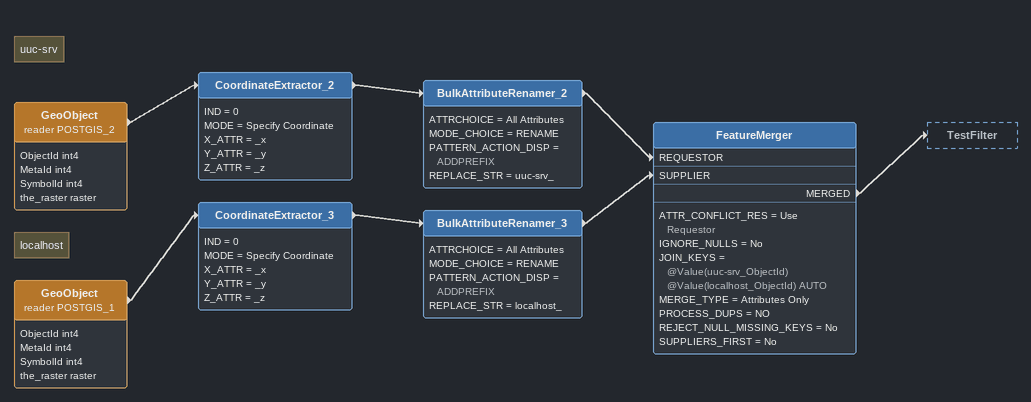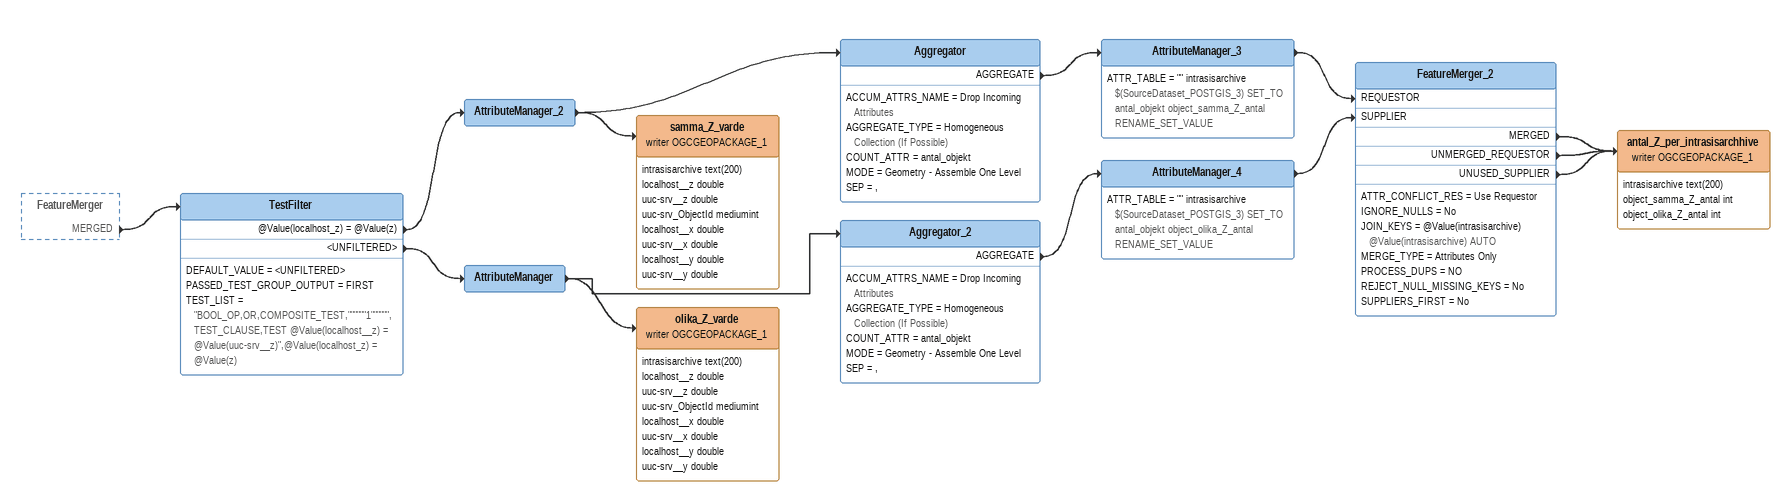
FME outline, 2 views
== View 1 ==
Note: uuc-srv
GeoObject (reader POSTGIS_2)
    attributes: ObjectId int4, MetaId int4, SymbolId int4, the_raster raster
    -> CoordinateExtractor_2
CoordinateExtractor_2
    IND = 0
    MODE = Specify Coordinate
    X_ATTR = _x
    Y_ATTR = _y
    Z_ATTR = _z
    -> BulkAttributeRenamer_2
BulkAttributeRenamer_2
    ATTRCHOICE = All Attributes
    MODE_CHOICE = RENAME
    PATTERN_ACTION_DISP = ADDPREFIX
    REPLACE_STR = uuc-srv_
    -> FeatureMerger [REQUESTOR]
Note: localhost
GeoObject (reader POSTGIS_1)
    attributes: ObjectId int4, MetaId int4, SymbolId int4, the_raster raster
    -> CoordinateExtractor_3
CoordinateExtractor_3
    IND = 0
    MODE = Specify Coordinate
    X_ATTR = _x
    Y_ATTR = _y
    Z_ATTR = _z
    -> BulkAttributeRenamer_3
BulkAttributeRenamer_3
    ATTRCHOICE = All Attributes
    MODE_CHOICE = RENAME
    PATTERN_ACTION_DISP = ADDPREFIX
    REPLACE_STR = localhost_
    -> FeatureMerger [SUPPLIER]
FeatureMerger
    ATTR_CONFLICT_RES = Use Requestor
    IGNORE_NULLS = No
    JOIN_KEYS = @Value(uuc-srv_ObjectId) @Value(localhost_ObjectId) AUTO
    MERGE_TYPE = Attributes Only
    PROCESS_DUPS = NO
    REJECT_NULL_MISSING_KEYS = No
    SUPPLIERS_FIRST = No
    MERGED -> TestFilter

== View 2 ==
FeatureMerger [outside]
    MERGED -> TestFilter
TestFilter
    DEFAULT_VALUE = <UNFILTERED>
    PASSED_TEST_GROUP_OUTPUT = FIRST
    TEST_LIST = "BOOL_OP,OR,COMPOSITE_TEST,""""""1"""""",TEST_CLAUSE,TEST @Value(localhost__z) = @Value(uuc-srv__z)",@Value(localhost_z) = @Value(z)
    @Value(localhost_z) = @Value(z) -> AttributeManager_2
    <UNFILTERED> -> AttributeManager
AttributeManager_2
    -> samma_Z_varde (writer OGCGEOPACKAGE_1)
    -> Aggregator
Aggregator
    ACCUM_ATTRS_NAME = Drop Incoming Attributes
    AGGREGATE_TYPE = Homogeneous Collection (If Possible)
    COUNT_ATTR = antal_objekt
    MODE = Geometry - Assemble One Level
    SEP = ,
    AGGREGATE -> AttributeManager_3
AttributeManager_3
    ATTR_TABLE = "" intrasisarchive $(SourceDataset_POSTGIS_3) SET_TO antal_objekt object_samma_Z_antal  RENAME_SET_VALUE
    -> FeatureMerger_2 [REQUESTOR]
samma_Z_varde (writer OGCGEOPACKAGE_1)
    attributes: intrasisarchive text(200), localhost__z double, uuc-srv__z double, uuc-srv_ObjectId mediumint, localhost__x double, uuc-srv__x double, localhost__y double, uuc-srv__y double
AttributeManager
    -> Aggregator_2
    -> olika_Z_varde (writer OGCGEOPACKAGE_1)
Aggregator_2
    ACCUM_ATTRS_NAME = Drop Incoming Attributes
    AGGREGATE_TYPE = Homogeneous Collection (If Possible)
    COUNT_ATTR = antal_objekt
    MODE = Geometry - Assemble One Level
    SEP = ,
    AGGREGATE -> AttributeManager_4
AttributeManager_4
    ATTR_TABLE = "" intrasisarchive $(SourceDataset_POSTGIS_3) SET_TO antal_objekt object_olika_Z_antal  RENAME_SET_VALUE
    -> FeatureMerger_2 [SUPPLIER]
FeatureMerger_2
    ATTR_CONFLICT_RES = Use Requestor
    IGNORE_NULLS = No
    JOIN_KEYS = @Value(intrasisarchive) @Value(intrasisarchive) AUTO
    MERGE_TYPE = Attributes Only
    PROCESS_DUPS = NO
    REJECT_NULL_MISSING_KEYS = No
    SUPPLIERS_FIRST = No
    MERGED -> antal_Z_per_intrasisarchhive (writer OGCGEOPACKAGE_1)
    UNMERGED_REQUESTOR -> antal_Z_per_intrasisarchhive (writer OGCGEOPACKAGE_1)
    UNUSED_SUPPLIER -> antal_Z_per_intrasisarchhive (writer OGCGEOPACKAGE_1)
antal_Z_per_intrasisarchhive (writer OGCGEOPACKAGE_1)
    attributes: intrasisarchive text(200), object_samma_Z_antal int, object_olika_Z_antal int
olika_Z_varde (writer OGCGEOPACKAGE_1)
    attributes: intrasisarchive text(200), localhost__z double, uuc-srv__z double, uuc-srv_ObjectId mediumint, localhost__x double, uuc-srv__x double, localhost__y double, uuc-srv__y double
